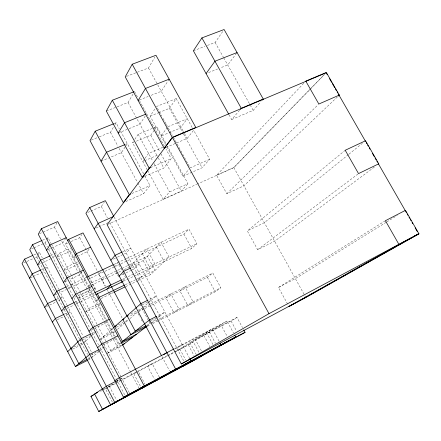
<?xml version="1.0" encoding="UTF-8"?>
<svg xmlns="http://www.w3.org/2000/svg" width="441" height="441" viewBox="0 0 441 441"><rect width="100%" height="100%" fill="white"/><g stroke="black" fill="none" stroke-linecap="round" stroke-linejoin="round"><path stroke-width="0.33" stroke-dasharray="2.21 1.65" d="M35.534 257.566L36.757 257.015L37.435 255.868M37.772 255.295L39.464 252.434L42.33 257.924M34.073 247.754L45.142 242.82L46.47 240.577M46.801 240.014L48.124 237.771L51.217 243.675M39.525 233.697L54.403 227.154L57.043 222.677M99.302 136.831L110.443 132.306L113.596 126.969M115.002 124.594L116.049 122.819L119.268 128.755M106.331 111.071L128.072 102.472L133.507 93.272M126.479 76.392L148.452 67.986L154.94 56.994M44.976 270.339L47.104 267.07L44.618 268.205M54.436 255.786L53.047 257.919L50.588 259.038M65.847 238.212L62.738 243.008L48.504 249.397M125.106 146.996L121.435 152.652L109.081 157.817M125.47 146.434L127.306 143.606L125.415 144.394M145.254 115.983L139.907 124.208L127.791 129.158M169.168 79.171L161.279 91.315L150.64 95.532M57.479 256.287L59.618 253.057L70.863 247.958M80.08 271.601L65.582 244.033L67.319 241.414M147.272 169.901L132.559 142.763L133.303 141.633M134.803 139.367L138.171 134.273L156.759 126.6L166.136 143.749M165.618 144.477L150.144 116.17L155.408 108.21M57.385 257.086L70.328 251.199L71.464 249.562M71.111 241.547L79.711 237.677L81.921 234.48M90.852 211.112L101.336 206.498L104.269 202.265M136.335 141.192L150.811 135.172L154.532 129.814M154.901 129.279L156.759 126.6M158.854 112.631L169.432 108.332L176.196 98.58L192.226 127.653M207.441 45.417L215.109 42.485L223.317 30.65M64.259 270.443L66.85 266.844L77.451 261.954M74.854 255.73L73.052 258.233L75.505 257.109M144.67 158.804L142.719 161.505L143.975 160.971M145.056 158.258L148.562 153.391L162.779 147.36M167.293 127.388L161.031 136.087L168.479 132.967M78.211 263.646L77.423 264.694L64.502 270.669M89.065 249.226L87.153 251.767L78.57 255.703M236.663 53.096L227.727 64.97L220.081 68.002M60.158 299.45L59.386 300.426L58.162 301.005M60.544 298.959L62.468 296.517L61.233 297.102M68.945 288.304L72.352 283.993M82.026 271.728L79.507 274.914L69.645 279.528M125.773 201.57L143.59 193.682L150.012 185.54L144.174 174.757M144.698 176.367L163.793 168.071L171.202 158.677L165.97 149.102M176.609 142.912L187.182 138.419L194.178 129.555M78.603 297.824L81.392 294.571L91.965 289.522M89.821 284.754L88.073 286.793L90.515 285.63M101.044 271.684L98.905 274.175L105.261 286.203M147.597 170.502L163.198 199.277L169.509 191.923L187.96 183.671L167.431 146.12M166.924 146.875L182.976 176.24L188.902 169.338M229.017 114.737L231.679 119.511L239.546 110.349M67.787 314.091L66.988 315.012L65.158 315.894M68.19 313.628L70.202 311.324L68.961 311.925M76.943 303.59L78.278 302.068M90.135 288.469L87.952 290.972L74.413 297.432M93.806 289.461L91.7 291.826L78.206 298.287M94.231 288.987L95.074 288.039M102.13 280.112L105.41 276.424M114.021 266.75L117.637 262.687L122.471 271.783M163.198 199.277L181.323 191.124L187.96 183.671M182.976 176.24L202.11 167.767L209.662 159.278L193.544 130.04M231.679 119.511L253.195 110.366L260.973 101.628M85.813 311.589L88.707 308.513L99.986 303.033M97.439 299.23L95.625 301.153L98.067 299.974M130.591 266.055L146.77 248.983L154.774 263.9L137.636 280.597M337.337 96.976L243.934 185.81L226.795 193.72L216.614 175.248L303.899 83.112M100.184 304.125L98.878 305.47L85.4 312.024M109.655 294.362L111.088 292.89M122.89 280.735L125.696 277.847L122.791 272.389M130.916 266.43L143.198 260.592L161.031 242.269L169.008 257.07L150.651 274.528L138.391 280.459M216.614 175.248L233.802 167.519L310.519 88.713M310.999 88.222L324.422 74.43M309.428 89.992L233.829 167.624L197.436 183.996M309.907 89.501L324.736 74.27M127.625 260.625L183.925 234.066L188.969 229.127L196.89 243.697L191.708 248.421L128.811 278.657M226.795 193.72L318.358 104.5M90.609 336.604L82.274 344.344L79.242 345.865M91.094 336.152L96.871 330.789L91.524 333.451M106.358 321.98L104.941 323.292L92.064 329.686M100.383 339.212L112.758 328.336M114.699 331.704L113.309 332.9L99.875 339.658M117.543 329.262L124.285 323.479M125.823 322.156L128.364 319.973M129.88 318.672L137.421 312.2L128.915 316.445M138.921 310.916L141.908 308.347L148.496 320.745M142.901 307.498L147.867 303.237M148.363 302.807L156.307 295.994L148.573 299.825M88.15 360.027L89.964 359.101L99.622 351.075M100.129 350.656L102.632 348.577M103.128 348.17L105.118 346.516L99.776 349.228M103.089 344.823L113.491 339.559L114.958 338.335M374.359 167.084L274.638 241.227L257.643 249.683L247.307 230.935L345.22 150.254M348.407 154.626L264.352 222.661L247.307 230.935M348.941 154.19L362.326 143.358M107.152 353.544L119.963 343.374M144.714 308.562L207.375 277.29L212.827 273.018L220.842 287.758L215.252 291.815L159.388 320.21M107.764 353.235L120.564 346.687L121.997 345.568M146.98 326.097L150.067 323.694L148.81 321.335M150.607 323.27L156.015 319.058M156.555 318.634L164.923 312.112L157.205 316.015M257.643 249.683L357.987 174.008M107.648 387.336L105.432 388.78L112.593 402.512M108.199 386.978L112.554 384.133M116.347 381.658L120.101 379.21M120.636 378.863L121.705 378.169L129.434 392.914M137.03 371.741L133.827 373.786L140.629 386.718M176.819 348.015L182.265 344.57M287.642 304.119L278.464 287.466L385.412 220.709M219.05 341.24L212.314 328.754L175 352.05L188.362 344.994L227.01 321.026L233.399 332.817M386.244 222.264L295.365 278.629L278.464 287.466M386.829 221.906L397.313 215.401M196.399 354.746L189.955 342.712L231.095 321.02L236.96 317.426L242.478 327.569M175.005 348.974L220.93 324.797L227.115 336.24M116.385 380.969L121.705 378.169M236.96 317.426L195.269 339.394L201.576 351.152M116.22 381.592L117.433 380.952M103.426 389.359L105.774 388.119M108.128 386.873L115.305 383.091M115.9 382.771L136.297 372.011M167.216 355.694L138.099 371.057L145.017 384.194M167.817 355.374L173.826 352.205M174.427 351.885L193.367 341.891L199.183 352.739M100.603 391.327L101.81 390.693M102.417 390.373L115.101 383.676M115.702 383.356L119.935 381.123M120.536 380.803L136.247 372.513M136.853 372.193L174.393 352.37M174.581 348.611L227.01 321.026M87.671 359.112L93.569 356.108L84.479 338.688M120.884 343.33L118.458 344.564L115.277 338.512M121.44 345.209L110.807 350.645L106.805 343.01M146.522 325.491L150.067 323.694M151.869 322.773L157.895 319.719M158.495 319.411L220.842 287.758M90.807 355.071L99.925 350.435M147.255 326.373L150.287 324.835M152.713 323.6L158.782 320.519M148.849 321.649L150.673 320.728M151.285 320.42L159.796 316.109M72.567 349.211L78.636 346.168M110.818 330.039L113.249 328.821M116.292 327.299L124.197 323.336M103.415 336.549L114.065 331.197M80.256 340.728L81.475 340.121M82.081 339.818L93.04 334.344M138.639 311.594L144.108 308.865M74.049 346.973L79.589 344.2M80.207 343.892L82.054 342.971M84.518 341.736L85.747 341.119M118.243 324.857L122.967 322.492M125.332 321.307L128.287 319.83M130.812 313.876L149.918 304.356M150.535 304.053L212.827 273.018M139.764 306.004L141.589 305.095M142.2 304.792L148.297 301.765M148.904 301.462L151.34 300.249M64.64 314.009L66.492 313.116M125.25 284.743L129.588 282.648M130.211 282.35L155.028 270.366L147.448 256.221L123.204 267.72M57.242 319.725L64.551 316.191M101.116 298.496L113.326 292.587M125.553 286.672L137.168 281.055M63.504 310.051L75.113 304.472M75.725 304.18L79.997 302.124M80.609 301.831L95.256 294.786M123.32 281.297L128.199 278.949M74.909 302.206L78.007 300.718M78.63 300.42L94.115 292.989M122.598 279.329L125.696 277.847M128.166 276.661L196.89 243.697M121.683 274.875L125.354 273.122M125.966 272.83L131.473 270.201M132.085 269.909L134.533 268.74L139.185 263.95L131.109 267.797M56.9 299.158L60.615 297.399M91.568 282.72L105.201 276.253M107.064 275.371L116.997 270.664M117.615 270.366L122.581 268.012M46.575 306.517L49.017 305.354M49.629 305.067L55.726 302.168M91.127 285.338L107.637 277.494M108.254 277.202L118.05 272.544M118.662 272.251L121.727 270.796M124.175 269.633L129.687 267.014M66.756 286.622L69.865 285.162M70.483 284.869L86.001 277.571M113.916 264.435L125.691 258.895M126.313 258.602L188.969 229.127M54.26 295.233L57.319 293.794M57.931 293.502L65.885 289.748M66.497 289.461L104.401 271.579M105.013 271.292L113.569 267.257L114.202 268.448M115.404 266.392L120.294 264.082M120.906 263.795L127.014 260.912M122.587 251.805L130.679 248.029L126.181 253.084L117.598 257.097M65.329 281.551L67.181 280.685M113.309 259.104L116.986 257.384M30.197 277.88L32.645 276.761M33.257 276.479L40.6 273.111M41.211 272.83L44.271 271.43M41.515 269.622L43.995 268.492M37.694 264.892L41.377 263.222M41.994 262.941L49.976 259.314M50.555 255.653L56.167 253.117M107.714 224.364L196.807 184.277M23.886 262.808L26.339 261.706M26.951 261.43L33.081 258.669M65.582 244.033L68.041 242.93M33.869 254.942L37.595 253.272M38.218 252.991L39.464 252.434M96.044 228.047L98.503 226.939M99.12 226.663L107.736 222.793M31.609 248.851L33.455 248.024M42.507 240.268L45.627 238.879M46.25 238.603L48.124 237.771M87.77 212.468L90.234 211.382M131.831 193.544L150.012 185.54M209.662 159.278L190.17 167.861L173.638 137.702M150.436 167.641L171.202 158.677M144.604 160.7L157.79 155.072M166.036 147.404L175.992 143.176M101.05 161.174L108.464 158.076M169.096 132.708L180.27 128.039L187.293 118.706L167.685 126.843L172.315 135.288M132.559 142.763L133.816 142.239M118.227 133.061L127.157 129.417M91.254 140.106L98.679 137.085M150.144 116.17L158.231 112.879M114.153 123.579L116.049 122.819M176.196 98.58L156.538 106.501L161.781 116.077M139.373 99.997L148.137 96.524M208.615 72.55L217.534 69.011M193.379 50.798L204.883 46.393M215.109 42.485L223.411 57.28M223.741 57.87L253.195 110.366M233.802 167.519L305.806 297.471M148.452 67.986L183.247 131.264M184.559 133.651L187.182 138.419M169.432 108.332L183.247 133.452M183.577 134.058L202.11 167.767M163.093 118.469L166.048 123.849M166.373 124.45L167.36 126.247M134.527 91.546L138.138 98.156M139.455 100.565L146.351 113.188M146.677 113.789L164.333 146.109M150.811 135.172L159.951 151.936M160.932 153.733L181.323 191.124M128.072 102.472L157.906 157.255M158.231 157.856L163.793 168.071M138.171 134.273L152.818 161.219M154.13 163.628L169.509 191.923M183.925 234.066L191.708 248.421M207.375 277.29L215.252 291.815M231.095 321.02L236.514 331.009M120.553 131.131L143.849 174.156M110.443 132.306L117.879 146.065M119.169 148.463L137.399 182.216M137.724 182.822L143.59 193.682M209.365 331.968L215.572 343.489M206.443 332.426L213.053 344.702M156.362 247.07L164.201 261.645M203.858 335.38L209.96 346.725M142.294 253.707L150.16 268.393M143.198 260.592L150.651 274.528M188.362 344.994L194.084 355.683M114.092 216.994L189.376 357.877M133.761 262.715L141.363 276.965M179.829 349.035L185.667 359.972M101.336 206.498L107.361 217.799M109.903 222.562L183.798 361.102M161.996 356.587L169.636 370.986M116.104 272.031L117.372 274.418M117.686 275.013L118.64 276.805M138.066 313.408L139.984 317.029M141.269 319.449L142.873 322.47M159.405 377.242L152.2 363.616L147.735 366.443L154.477 379.205M79.711 237.677L97.351 271.066M97.665 271.667L105.267 286.049M107.461 290.206L108.089 291.396M108.403 291.986L122.344 318.374M89.396 277.268L96.342 290.448M88.707 277.284L96.05 291.225M70.328 251.199L80.598 270.724M80.912 271.325L88.845 286.402M89.165 287.003L106.893 320.706M107.213 321.318L120.564 346.687M80.4 272.207L105.575 320.072M105.884 320.662L114.004 336.092M54.403 227.154L60.494 238.735M61.773 241.177L77.61 271.303M78.878 273.712L103.657 320.855M103.977 321.467L112.857 338.352M113.491 339.559L130.701 372.298M131.01 372.888L139.053 388.185M59.618 253.057L79.496 290.955M79.815 291.556L106.496 342.42M51.531 244.264L68.223 276.121M68.542 276.728L103.53 343.489M103.85 344.096L121.066 376.95M45.142 242.82L47.358 247.048M48.62 249.463L64.496 279.798M64.81 280.404L72.638 295.36M73.868 297.714L90.24 328.997M90.554 329.592L98.646 345.06M99.892 347.436L116.154 378.51M116.474 379.122L124.996 395.412M43.598 260.361L58.708 289.307M59.022 289.908L66.8 304.808M67.109 305.404L83.211 336.257M109.302 386.255L116.584 400.208M36.757 257.015L38.946 261.221M39.26 261.822L54.976 291.97M55.29 292.576L79.468 338.958M79.777 339.559L87.505 354.377M88.735 356.741L89.964 359.101M170.876 293.915L165.987 297.945L173.947 312.812L178.974 309.014L170.876 293.915M185.055 286.854L179.972 290.966L187.905 305.712L193.125 301.831L185.055 286.854"/><path stroke-width="0.66" d="M32.623 255.504L24.542 259.132L22.05 263.635L75.422 366.515L87.544 360.336M41.878 240.543L32.507 244.7L29.762 249.672L110.52 404.728L125.63 396.619M139.362 388.775L144.268 385.974L57.705 221.558L41.333 228.736L38.29 234.243L123.546 397.264L229.397 340.452M113.524 123.838L95.201 131.22L90.014 140.607L123.315 202.662L129.323 194.646L130.58 194.095M133.893 91.794L112.312 100.239L106.331 111.071L142.234 177.442L143.468 176.902M164.173 148.198L172.282 137.388L195.821 127.471L155.965 55.263L132.201 64.237L125.222 76.872L164.173 148.198L165.419 147.669M29.586 278.161L32.204 273.883L40.892 269.909M37.694 264.892L40.578 260.168L49.932 255.94M46.647 250.229L49.85 244.998L66.194 237.682M101.05 161.174L106.507 152.244L124.786 144.654M118.227 133.061L124.527 122.747L146.048 114.043M138.121 100.493L145.475 88.459L169.168 79.171M67.666 240.885L68.708 239.314L83.029 232.887L102.648 269.969M94.198 228.873L98.15 223.383L113.772 216.393L105.371 200.677L89.721 207.535L85.918 213.284L161.362 355.396M262.345 100.085L263.26 99.054L224.1 29.525L201.901 37.909L193.379 50.798L228.686 114.142M75.213 255.229L76.299 253.724L90.598 247.186M206.063 73.559L214.943 61.227L237.071 52.556M44.745 307.383L47.617 303.557L56.283 299.45M53.648 295.525L56.812 291.303L66.133 286.915M63.482 282.411L66.993 277.731L83.283 270.135M142.234 177.442L149.179 168.186L150.436 167.641M326.175 72.793L172.486 137.564L107.086 224.645L181.328 363.963L305.707 297.355L396.36 246.321M52.374 322.079L55.373 318.485L64.022 314.312M61.668 310.933L64.981 306.964L74.286 302.504M71.949 298.607L75.626 294.208L91.877 286.468M110.856 260.251L115.118 255.289L121.964 252.098M240.417 109.329L241.293 108.31L263.26 99.054M98.343 298.265L99.247 297.3L124.632 285.046M106.849 289.213L110.84 284.969L102.753 269.688M119.235 276.044L123.651 271.342L130.486 268.089M121.49 282.179L122.422 281.215M67.71 351.648L81.42 338.484L90.333 334.046M88.999 331.208L92.996 327.371L109.192 319.345M338.33 96.028L339.327 95.085L326.34 72.456L305.784 81.116L318.849 104.021L339.327 95.085M113.243 327.911L140.839 303.656L147.978 300.123M75.422 366.515L89.688 354.349L99.181 349.526M97.582 347.613L101.739 344.068L117.901 335.893M120.966 342.574L149.488 319.923L156.61 316.318M122.477 345.193L146.467 326.5M234.678 335.177L235.637 336.946L195.991 359.244L98.751 411.475L90.945 396.431L106.336 386.266L115.796 381.283M114.853 380.638L119.346 377.672L173.986 348.925M163.418 354.878L166.896 352.657M181.328 363.963L268.993 313.667L412.517 237.049M98.751 411.475L130.051 394.094L113.216 403.702M123.546 397.264L235.637 336.946M141.555 388.482L145.96 385.985M170.276 372.182L175.656 369.128L89.721 207.535M155.441 381.024L160.033 378.428M185.385 364.073L190.992 360.898L189.696 358.483M182.651 366.41L220.974 344.812L220.015 343.026M398.978 244.49L288.954 306.501L305.806 297.471L418.95 233.829L405.472 210.34L385.412 220.709L398.978 244.49L418.95 233.829M397.562 245.643L418.575 233.818L413.73 236.404M243.774 329.956L245.069 332.343L198.015 357.75M201.124 356.356L102.544 409.298L94.606 394.011L97.544 392.462M203.466 354.68L245.069 332.343M90.945 396.431L93.36 395.153M87.075 359.415L78.818 363.621L24.542 259.132M136.622 334.173L122.466 341.384L97.329 293.656M121.496 343.021L132.416 337.448M122.62 344.608L124.395 343.699M145.932 325.794L135.299 331.191L127.113 315.723L128.348 315.106M146.649 326.682L130.878 334.702L122.841 319.477L124.053 318.871M70.968 348.517L72.203 347.899M114.699 326.632L116.468 325.745M113.938 292.295L124.941 286.97M95.862 294.494L122.708 281.59M94.738 292.692L121.363 279.925M86.623 277.279L113.293 264.727M326.516 73.393L327.2 74.584M329.598 78.757L331.649 82.335M332.332 83.531L334.73 87.704M335.414 88.895L336.439 90.686M337.122 91.877L337.812 93.073M338.495 94.264L365.528 141.379M366.212 142.57L366.901 143.766M367.585 144.957L368.268 146.147M369.293 147.939L369.977 149.13M372.375 153.308L374.426 156.886M375.115 158.076L376.14 159.868M376.823 161.059L377.507 162.249M378.191 163.446L406.596 212.942M407.28 214.139L407.969 215.329M408.994 217.115L409.678 218.312M410.362 219.502L411.045 220.698M412.076 222.485L412.759 223.681M415.152 227.854L417.208 231.431M201.901 37.909L241.293 108.31M183.577 131.859L184.233 133.05M172.486 137.564L268.993 313.667M132.201 64.237L172.282 137.388M112.312 100.239L149.179 168.186M95.201 131.22L129.323 194.646M111.242 286.209L127.311 316.583M68.708 239.314L88.387 276.678M41.333 228.736L128.204 394.59M32.507 244.7L114.71 402.324M378.764 163.809L358.533 173.594L345.22 150.254L365.539 140.756L378.764 163.809"/></g></svg>
